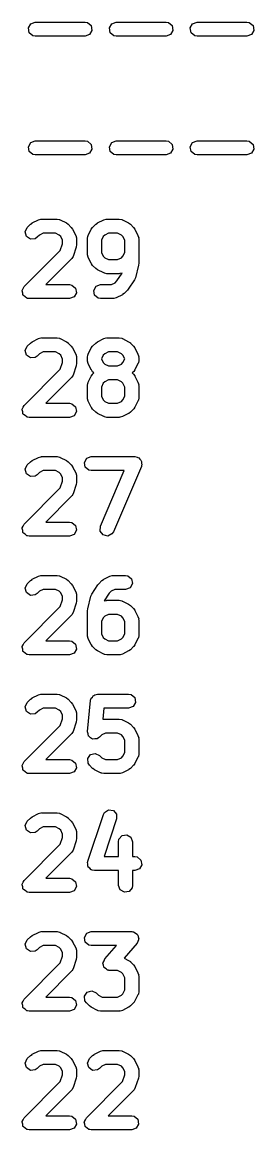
# Model space of a CAD drawing. Extents: x 134.2 to 161.8, y -113.7 to -84.1.
# Drawn here: x 159.32 to 161.8, y -97.58 to -85.73 of the extents above; entities that cross this region are included whole.
import ezdxf

# ---------------------------------------------------------------- set-up
doc = ezdxf.new("R2010")
doc.units = 0
doc.layers.add('BLACK', color=7, linetype='CONTINUOUS')

msp = doc.modelspace()

# ---------------------------------------------------------------- linework, layer by layer
at = {"layer": 'BLACK', "linetype": 'CONTINUOUS'}
for p, q in [((159.383, -85.7912), (159.409, -85.7467)), ((159.409, -85.7467), (159.457, -85.7292)), ((159.457, -85.7292), (159.99, -85.7292)), ((159.99, -85.7292), (160.016, -85.7337)), ((160.016, -85.7337), (160.055, -85.7667)), ((160.055, -85.7667), (160.064, -85.8172)), ((160.25, -85.7912), (160.276, -85.7467)), ((160.276, -85.7467), (160.324, -85.7292)), ((160.324, -85.7292), (160.857, -85.7292)), ((160.857, -85.7292), (160.883, -85.7337)), ((160.883, -85.7337), (160.922, -85.7667)), ((160.922, -85.7667), (160.931, -85.8172)), ((161.117, -85.7912), (161.142, -85.7467)), ((161.142, -85.7467), (161.19, -85.7292)), ((161.19, -85.7292), (161.724, -85.7292)), ((161.724, -85.7292), (161.749, -85.7337)), ((161.749, -85.7337), (161.789, -85.7667)), ((161.789, -85.7667), (161.798, -85.8172)), ((159.392, -85.8417), (159.383, -85.7912)), ((159.431, -85.8747), (159.392, -85.8417)), ((159.457, -85.8792), (159.431, -85.8747)), ((159.99, -85.8792), (159.457, -85.8792)), ((160.039, -85.8616), (159.99, -85.8792)), ((160.064, -85.8172), (160.039, -85.8616)), ((160.259, -85.8417), (160.25, -85.7912)), ((160.298, -85.8747), (160.259, -85.8417)), ((160.324, -85.8792), (160.298, -85.8747)), ((160.857, -85.8792), (160.324, -85.8792)), ((160.905, -85.8616), (160.857, -85.8792)), ((160.931, -85.8172), (160.905, -85.8616)), ((161.125, -85.8417), (161.117, -85.7912)), ((161.165, -85.8747), (161.125, -85.8417)), ((161.19, -85.8792), (161.165, -85.8747)), ((161.724, -85.8792), (161.19, -85.8792)), ((161.772, -85.8616), (161.724, -85.8792)), ((161.798, -85.8172), (161.772, -85.8616)), ((159.383, -87.0612), (159.409, -87.0167)), ((159.392, -87.1117), (159.383, -87.0612)), ((159.409, -87.0167), (159.457, -86.9992)), ((159.457, -86.9992), (159.99, -86.9992)), ((159.99, -86.9992), (160.016, -87.0037)), ((160.016, -87.0037), (160.055, -87.0367)), ((160.055, -87.0367), (160.064, -87.0872)), ((160.25, -87.0612), (160.276, -87.0167)), ((160.259, -87.1117), (160.25, -87.0612)), ((160.276, -87.0167), (160.324, -86.9992)), ((160.324, -86.9992), (160.857, -86.9992)), ((160.857, -86.9992), (160.883, -87.0037)), ((160.883, -87.0037), (160.922, -87.0367)), ((160.922, -87.0367), (160.931, -87.0872)), ((161.117, -87.0612), (161.142, -87.0167)), ((161.125, -87.1117), (161.117, -87.0612)), ((161.142, -87.0167), (161.19, -86.9992)), ((161.19, -86.9992), (161.724, -86.9992)), ((161.724, -86.9992), (161.749, -87.0037)), ((161.749, -87.0037), (161.789, -87.0367)), ((161.789, -87.0367), (161.798, -87.0872)), ((159.431, -87.1447), (159.392, -87.1117)), ((159.457, -87.1492), (159.431, -87.1447)), ((159.99, -87.1492), (159.457, -87.1492)), ((160.039, -87.1316), (159.99, -87.1492)), ((160.064, -87.0872), (160.039, -87.1316)), ((160.298, -87.1447), (160.259, -87.1117)), ((160.324, -87.1492), (160.298, -87.1447)), ((160.857, -87.1492), (160.324, -87.1492)), ((160.905, -87.1316), (160.857, -87.1492)), ((160.931, -87.0872), (160.905, -87.1316)), ((161.165, -87.1447), (161.125, -87.1117)), ((161.19, -87.1492), (161.165, -87.1447)), ((161.724, -87.1492), (161.19, -87.1492)), ((161.772, -87.1316), (161.724, -87.1492)), ((161.798, -87.0872), (161.772, -87.1316)), ((159.371, -87.9245), (159.404, -87.8911)), ((159.404, -87.8911), (159.422, -87.8783)), ((159.422, -87.8783), (159.424, -87.8771)), ((159.424, -87.8771), (159.49, -87.8438)), ((159.49, -87.8438), (159.515, -87.8363)), ((159.515, -87.8363), (159.519, -87.8374)), ((159.519, -87.8374), (159.524, -87.8358)), ((159.524, -87.8358), (159.69, -87.8358)), ((159.69, -87.8358), (159.716, -87.8404)), ((159.716, -87.8404), (159.719, -87.8432)), ((159.719, -87.8432), (159.724, -87.8438)), ((159.724, -87.8438), (159.791, -87.8771)), ((159.791, -87.8771), (159.809, -87.8904)), ((159.809, -87.8904), (159.81, -87.8911)), ((159.81, -87.8911), (159.843, -87.9245)), ((160.071, -87.9245), (160.104, -87.8911)), ((160.104, -87.8911), (160.122, -87.8783)), ((160.122, -87.8783), (160.124, -87.8771)), ((160.124, -87.8771), (160.19, -87.8438)), ((160.19, -87.8438), (160.215, -87.8363)), ((160.215, -87.8363), (160.219, -87.8374)), ((160.219, -87.8374), (160.224, -87.8358)), ((160.224, -87.8358), (160.357, -87.8358)), ((160.357, -87.8358), (160.383, -87.8404)), ((160.383, -87.8404), (160.386, -87.8432)), ((160.386, -87.8432), (160.391, -87.8438)), ((160.391, -87.8438), (160.457, -87.8771)), ((160.457, -87.8771), (160.475, -87.8905)), ((160.475, -87.8905), (160.477, -87.8911)), ((160.477, -87.8911), (160.51, -87.9245)), ((159.349, -87.971), (159.371, -87.9245)), ((159.362, -88.0205), (159.349, -87.971)), ((159.501, -88.0058), (159.477, -88.0305)), ((159.541, -87.9858), (159.501, -88.0058)), ((159.673, -87.9858), (159.541, -87.9858)), ((159.713, -88.0058), (159.673, -87.9858)), ((159.729, -88.0219), (159.713, -88.0058)), ((159.843, -87.9245), (159.856, -87.9428)), ((159.856, -87.9428), (159.857, -87.944)), ((159.857, -87.944), (159.891, -88.0106)), ((159.891, -88.0106), (159.898, -88.0356)), ((160.015, -88.0442), (160.02, -88.0185)), ((160.02, -88.0185), (160.023, -88.0151)), ((160.023, -88.0106), (160.057, -87.944)), ((160.023, -88.0151), (160.023, -88.0106)), ((160.057, -87.944), (160.07, -87.926)), ((160.07, -87.926), (160.071, -87.9245)), ((160.201, -88.0058), (160.185, -88.0219)), ((160.241, -87.9858), (160.201, -88.0058)), ((160.339, -87.9858), (160.241, -87.9858)), ((160.379, -88.0058), (160.339, -87.9858)), ((160.395, -88.0219), (160.379, -88.0058)), ((160.51, -87.9245), (160.523, -87.9428)), ((160.523, -87.9428), (160.524, -87.944)), ((160.524, -87.944), (160.557, -88.0106)), ((160.557, -88.0106), (160.565, -88.0356)), ((159.404, -88.05), (159.362, -88.0205)), ((159.455, -88.0455), (159.404, -88.05)), ((159.477, -88.0305), (159.455, -88.0455)), ((159.725, -88.1703), (159.749, -88.0987)), ((159.749, -88.0619), (159.729, -88.0219)), ((159.749, -88.0987), (159.749, -88.0619)), ((159.895, -88.1346), (159.862, -88.2346)), ((159.899, -88.1108), (159.895, -88.1329)), ((159.895, -88.1329), (159.895, -88.1346)), ((159.898, -88.0356), (159.897, -88.04)), ((159.897, -88.04), (159.899, -88.0442)), ((159.899, -88.0442), (159.899, -88.1108)), ((160.015, -88.2108), (160.015, -88.0442)), ((160.185, -88.0219), (160.165, -88.0619)), ((160.165, -88.0619), (160.165, -88.1931)), ((160.415, -88.0619), (160.395, -88.0219)), ((160.415, -88.1931), (160.415, -88.0619)), ((160.565, -88.0356), (160.564, -88.04)), ((160.564, -88.04), (160.565, -88.0442)), ((160.565, -88.0442), (160.565, -88.3108)), ((159.337, -88.5578), (159.725, -88.1703)), ((159.862, -88.2346), (159.849, -88.2575)), ((160.017, -88.2151), (160.015, -88.2108)), ((160.016, -88.2194), (160.017, -88.2151)), ((160.023, -88.2444), (160.016, -88.2194)), ((160.057, -88.311), (160.023, -88.2444)), ((160.165, -88.1931), (160.185, -88.2331)), ((160.185, -88.2331), (160.201, -88.2492)), ((160.201, -88.2492), (160.241, -88.2692)), ((160.339, -88.2692), (160.379, -88.2492)), ((160.379, -88.2492), (160.395, -88.2331)), ((160.395, -88.2331), (160.415, -88.1931)), ((159.843, -88.2639), (159.571, -88.5358)), ((159.845, -88.2598), (159.843, -88.2639)), ((159.849, -88.2575), (159.845, -88.2598)), ((160.058, -88.3122), (160.057, -88.311)), ((160.071, -88.3305), (160.058, -88.3122)), ((160.104, -88.3639), (160.071, -88.3305)), ((160.105, -88.3646), (160.104, -88.3639)), ((160.124, -88.3779), (160.105, -88.3646)), ((160.241, -88.2692), (160.339, -88.2692)), ((160.563, -88.329), (160.53, -88.4624)), ((160.565, -88.3108), (160.563, -88.3256)), ((160.563, -88.3256), (160.563, -88.329)), ((160.19, -88.4113), (160.124, -88.3779)), ((160.195, -88.4118), (160.19, -88.4113)), ((160.198, -88.4147), (160.195, -88.4118)), ((160.224, -88.4192), (160.198, -88.4147)), ((160.357, -88.4192), (160.224, -88.4192)), ((160.332, -88.4964), (160.387, -88.4134)), ((160.361, -88.4176), (160.357, -88.4192)), ((160.366, -88.4187), (160.361, -88.4176)), ((160.388, -88.4121), (160.366, -88.4187)), ((160.387, -88.4134), (160.388, -88.4121)), ((160.519, -88.4858), (160.453, -88.5858)), ((160.52, -88.4854), (160.519, -88.4858)), ((160.53, -88.4624), (160.52, -88.4854)), ((159.316, -88.6043), (159.317, -88.6012)), ((159.322, -88.6261), (159.316, -88.6043)), ((159.317, -88.5978), (159.328, -88.5783)), ((159.317, -88.6012), (159.317, -88.5978)), ((159.328, -88.5783), (159.337, -88.5578)), ((159.571, -88.5358), (159.824, -88.5358)), ((159.824, -88.5358), (159.849, -88.5404)), ((159.849, -88.5404), (159.889, -88.5733)), ((159.889, -88.5733), (159.898, -88.6239)), ((160.083, -88.5978), (160.109, -88.5534)), ((160.092, -88.6483), (160.083, -88.5978)), ((160.109, -88.5534), (160.157, -88.5358)), ((160.157, -88.5358), (160.273, -88.5358)), ((160.273, -88.5358), (160.313, -88.5159)), ((160.313, -88.5159), (160.332, -88.4964)), ((160.443, -88.5972), (160.41, -88.6305)), ((160.445, -88.594), (160.443, -88.5972)), ((160.453, -88.5858), (160.445, -88.594)), ((159.325, -88.6483), (159.322, -88.6261)), ((159.328, -88.6505), (159.325, -88.6483)), ((159.329, -88.6539), (159.328, -88.6505)), ((159.347, -88.6668), (159.329, -88.6539)), ((159.365, -88.6813), (159.347, -88.6668)), ((159.369, -88.6821), (159.365, -88.6813)), ((159.371, -88.6833), (159.369, -88.6821)), ((159.374, -88.683), (159.371, -88.6833)), ((159.39, -88.6858), (159.374, -88.683)), ((159.824, -88.6858), (159.39, -88.6858)), ((159.872, -88.6683), (159.824, -88.6858)), ((159.898, -88.6239), (159.872, -88.6683)), ((160.131, -88.6813), (160.092, -88.6483)), ((160.157, -88.6858), (160.131, -88.6813)), ((160.29, -88.6858), (160.157, -88.6858)), ((160.295, -88.6843), (160.29, -88.6858)), ((160.299, -88.6853), (160.295, -88.6843)), ((160.324, -88.6779), (160.299, -88.6853)), ((160.391, -88.6446), (160.324, -88.6779)), ((160.392, -88.6434), (160.391, -88.6446)), ((160.41, -88.6305), (160.392, -88.6434)), ((159.349, -89.241), (159.371, -89.1945)), ((159.371, -89.1945), (159.404, -89.1611)), ((159.404, -89.1611), (159.422, -89.1483)), ((159.422, -89.1483), (159.424, -89.1471)), ((159.424, -89.1471), (159.49, -89.1138)), ((159.49, -89.1138), (159.515, -89.1063)), ((159.515, -89.1063), (159.519, -89.1074)), ((159.519, -89.1074), (159.524, -89.1058)), ((159.524, -89.1058), (159.69, -89.1058)), ((159.69, -89.1058), (159.716, -89.1104)), ((159.716, -89.1104), (159.719, -89.1132)), ((159.719, -89.1132), (159.724, -89.1138)), ((159.724, -89.1138), (159.791, -89.1471)), ((159.791, -89.1471), (159.809, -89.1604)), ((159.809, -89.1604), (159.81, -89.1611)), ((159.81, -89.1611), (159.843, -89.1945)), ((159.843, -89.1945), (159.856, -89.2128)), ((160.057, -89.214), (160.07, -89.196)), ((160.07, -89.196), (160.071, -89.1945)), ((160.071, -89.1945), (160.104, -89.1611)), ((160.104, -89.1611), (160.122, -89.1483)), ((160.122, -89.1483), (160.124, -89.1471)), ((160.124, -89.1471), (160.19, -89.1138)), ((160.19, -89.1138), (160.215, -89.1063)), ((160.215, -89.1063), (160.219, -89.1074)), ((160.219, -89.1074), (160.224, -89.1058)), ((160.224, -89.1058), (160.357, -89.1058)), ((160.357, -89.1058), (160.383, -89.1104)), ((160.383, -89.1104), (160.386, -89.1132)), ((160.386, -89.1132), (160.391, -89.1138)), ((160.391, -89.1138), (160.457, -89.1471)), ((160.457, -89.1471), (160.475, -89.1605)), ((160.475, -89.1605), (160.477, -89.1611)), ((160.477, -89.1611), (160.51, -89.1945)), ((160.51, -89.1945), (160.523, -89.2128)), ((159.362, -89.2905), (159.349, -89.241)), ((159.404, -89.32), (159.362, -89.2905)), ((159.455, -89.3155), (159.404, -89.32)), ((159.477, -89.3005), (159.455, -89.3155)), ((159.501, -89.2758), (159.477, -89.3005)), ((159.541, -89.2558), (159.501, -89.2758)), ((159.673, -89.2558), (159.541, -89.2558)), ((159.713, -89.2758), (159.673, -89.2558)), ((159.729, -89.2919), (159.713, -89.2758)), ((159.749, -89.3319), (159.729, -89.2919)), ((159.856, -89.2128), (159.857, -89.214)), ((159.857, -89.214), (159.891, -89.2806)), ((159.891, -89.2806), (159.898, -89.3056)), ((159.898, -89.3056), (159.897, -89.31)), ((159.897, -89.31), (159.899, -89.3142)), ((159.899, -89.3142), (159.899, -89.3808)), ((160.015, -89.3142), (160.02, -89.2885)), ((160.015, -89.3475), (160.015, -89.3142)), ((160.02, -89.2885), (160.023, -89.2851)), ((160.023, -89.2806), (160.057, -89.214)), ((160.023, -89.2851), (160.023, -89.2806)), ((160.185, -89.2919), (160.166, -89.3308)), ((160.201, -89.2758), (160.185, -89.2919)), ((160.241, -89.2558), (160.201, -89.2758)), ((160.339, -89.2558), (160.241, -89.2558)), ((160.379, -89.2758), (160.339, -89.2558)), ((160.395, -89.2919), (160.379, -89.2758)), ((160.415, -89.3308), (160.395, -89.2919)), ((160.523, -89.2128), (160.524, -89.214)), ((160.524, -89.214), (160.557, -89.2806)), ((160.557, -89.2806), (160.565, -89.3056)), ((160.565, -89.3056), (160.564, -89.31)), ((160.564, -89.31), (160.565, -89.3142)), ((160.565, -89.3142), (160.565, -89.3475)), ((159.337, -89.8278), (159.725, -89.4403)), ((159.725, -89.4403), (159.749, -89.3687)), ((159.749, -89.3687), (159.749, -89.3319)), ((159.895, -89.4046), (159.862, -89.5046)), ((159.899, -89.3808), (159.895, -89.4029)), ((159.895, -89.4029), (159.895, -89.4046)), ((160.017, -89.3517), (160.015, -89.3475)), ((160.016, -89.3561), (160.017, -89.3517)), ((160.023, -89.3811), (160.016, -89.3561)), ((160.057, -89.4477), (160.023, -89.3811)), ((160.166, -89.3308), (160.185, -89.3697)), ((160.185, -89.3697), (160.201, -89.3859)), ((160.201, -89.3859), (160.241, -89.4058)), ((160.241, -89.4058), (160.339, -89.4058)), ((160.339, -89.4058), (160.379, -89.3859)), ((160.379, -89.3859), (160.395, -89.3697)), ((160.395, -89.3697), (160.415, -89.3308)), ((160.557, -89.3811), (160.524, -89.4477)), ((160.558, -89.3766), (160.557, -89.3811)), ((160.561, -89.3732), (160.558, -89.3766)), ((160.565, -89.3475), (160.561, -89.3732)), ((159.843, -89.5339), (159.571, -89.8058)), ((159.845, -89.5298), (159.843, -89.5339)), ((159.849, -89.5275), (159.845, -89.5298)), ((159.862, -89.5046), (159.849, -89.5275)), ((160.023, -89.5806), (160.057, -89.514)), ((160.058, -89.4488), (160.057, -89.4477)), ((160.057, -89.514), (160.07, -89.496)), ((160.071, -89.4672), (160.058, -89.4488)), ((160.07, -89.496), (160.071, -89.4945)), ((160.084, -89.4808), (160.071, -89.4672)), ((160.071, -89.4945), (160.084, -89.4808)), ((160.241, -89.5558), (160.201, -89.5758)), ((160.339, -89.5558), (160.241, -89.5558)), ((160.379, -89.5758), (160.339, -89.5558)), ((160.51, -89.4672), (160.496, -89.4808)), ((160.496, -89.4808), (160.51, -89.4945)), ((160.511, -89.4657), (160.51, -89.4672)), ((160.51, -89.4945), (160.523, -89.5128)), ((160.524, -89.4477), (160.511, -89.4657)), ((160.523, -89.5128), (160.524, -89.514)), ((160.524, -89.514), (160.557, -89.5806)), ((160.015, -89.6142), (160.02, -89.5885)), ((160.015, -89.7475), (160.015, -89.6142)), ((160.02, -89.5885), (160.023, -89.5851)), ((160.023, -89.5851), (160.023, -89.5806)), ((160.185, -89.5919), (160.165, -89.6319)), ((160.165, -89.6319), (160.165, -89.7298)), ((160.201, -89.5758), (160.185, -89.5919)), ((160.395, -89.5919), (160.379, -89.5758)), ((160.415, -89.6319), (160.395, -89.5919)), ((160.415, -89.7298), (160.415, -89.6319)), ((160.557, -89.5806), (160.565, -89.6056)), ((160.565, -89.6056), (160.564, -89.61)), ((160.564, -89.61), (160.565, -89.6142)), ((160.565, -89.6142), (160.565, -89.7475)), ((160.017, -89.7517), (160.015, -89.7475)), ((160.016, -89.7561), (160.017, -89.7517)), ((160.023, -89.781), (160.016, -89.7561)), ((160.057, -89.8477), (160.023, -89.781)), ((160.165, -89.7298), (160.185, -89.7697)), ((160.185, -89.7697), (160.201, -89.7859)), ((160.201, -89.7859), (160.241, -89.8058)), ((160.339, -89.8058), (160.379, -89.7859)), ((160.379, -89.7859), (160.395, -89.7697)), ((160.395, -89.7697), (160.415, -89.7298)), ((160.557, -89.7811), (160.524, -89.8477)), ((160.558, -89.7766), (160.557, -89.7811)), ((160.561, -89.7732), (160.558, -89.7766)), ((160.565, -89.7475), (160.561, -89.7732)), ((159.316, -89.8743), (159.317, -89.8712)), ((159.322, -89.8961), (159.316, -89.8743)), ((159.317, -89.8678), (159.328, -89.8483)), ((159.317, -89.8712), (159.317, -89.8678)), ((159.325, -89.9183), (159.322, -89.8961)), ((159.328, -89.8483), (159.337, -89.8278)), ((159.571, -89.8058), (159.824, -89.8058)), ((159.824, -89.8058), (159.849, -89.8104)), ((159.849, -89.8104), (159.889, -89.8433)), ((159.898, -89.8939), (159.872, -89.9383)), ((159.889, -89.8433), (159.898, -89.8939)), ((160.058, -89.8488), (160.057, -89.8477)), ((160.071, -89.8672), (160.058, -89.8488)), ((160.104, -89.9005), (160.071, -89.8672)), ((160.105, -89.9012), (160.104, -89.9005)), ((160.124, -89.9146), (160.105, -89.9012)), ((160.19, -89.9479), (160.124, -89.9146)), ((160.241, -89.8058), (160.339, -89.8058)), ((160.457, -89.9146), (160.391, -89.9479)), ((160.458, -89.9134), (160.457, -89.9146)), ((160.477, -89.9005), (160.458, -89.9134)), ((160.51, -89.8672), (160.477, -89.9005)), ((160.511, -89.8657), (160.51, -89.8672)), ((160.524, -89.8477), (160.511, -89.8657)), ((159.328, -89.9205), (159.325, -89.9183)), ((159.329, -89.9239), (159.328, -89.9205)), ((159.347, -89.9368), (159.329, -89.9239)), ((159.365, -89.9513), (159.347, -89.9368)), ((159.369, -89.9521), (159.365, -89.9513)), ((159.371, -89.9533), (159.369, -89.9521)), ((159.374, -89.953), (159.371, -89.9533)), ((159.39, -89.9558), (159.374, -89.953)), ((159.824, -89.9558), (159.39, -89.9558)), ((159.872, -89.9383), (159.824, -89.9558)), ((160.195, -89.9484), (160.19, -89.9479)), ((160.198, -89.9513), (160.195, -89.9484)), ((160.224, -89.9558), (160.198, -89.9513)), ((160.357, -89.9558), (160.224, -89.9558)), ((160.361, -89.9543), (160.357, -89.9558)), ((160.366, -89.9554), (160.361, -89.9543)), ((160.391, -89.9479), (160.366, -89.9554)), ((159.424, -90.4171), (159.49, -90.3838)), ((159.49, -90.3838), (159.515, -90.3763)), ((159.515, -90.3763), (159.519, -90.3774)), ((159.519, -90.3774), (159.524, -90.3758)), ((159.524, -90.3758), (159.69, -90.3758)), ((159.69, -90.3758), (159.716, -90.3804)), ((159.716, -90.3804), (159.719, -90.3832)), ((159.719, -90.3832), (159.724, -90.3838)), ((159.724, -90.3838), (159.791, -90.4171)), ((160.009, -90.3934), (160.057, -90.3758)), ((160.057, -90.3758), (160.524, -90.3758)), ((160.524, -90.3758), (160.549, -90.3804)), ((160.549, -90.3804), (160.556, -90.3861)), ((160.556, -90.3861), (160.565, -90.3881)), ((160.565, -90.3881), (160.575, -90.4021)), ((159.349, -90.511), (159.371, -90.4645)), ((159.371, -90.4645), (159.404, -90.4311)), ((159.404, -90.4311), (159.422, -90.4183)), ((159.422, -90.4183), (159.424, -90.4171)), ((159.791, -90.4171), (159.809, -90.4304)), ((159.809, -90.4304), (159.81, -90.4311)), ((159.81, -90.4311), (159.843, -90.4645)), ((159.843, -90.4645), (159.856, -90.4828)), ((159.856, -90.4828), (159.857, -90.484)), ((159.857, -90.484), (159.891, -90.5506)), ((159.983, -90.4378), (160.009, -90.3934)), ((159.992, -90.4883), (159.983, -90.4378)), ((160.031, -90.5213), (159.992, -90.4883)), ((160.593, -90.4804), (160.293, -91.1804)), ((160.575, -90.4021), (160.589, -90.4133)), ((160.589, -90.4133), (160.59, -90.4221)), ((160.59, -90.4221), (160.596, -90.4292)), ((160.598, -90.4639), (160.593, -90.4715)), ((160.593, -90.4715), (160.593, -90.4804)), ((160.596, -90.4292), (160.595, -90.4466)), ((160.595, -90.4466), (160.598, -90.4639)), ((159.362, -90.5605), (159.349, -90.511)), ((159.404, -90.59), (159.362, -90.5605)), ((159.455, -90.5855), (159.404, -90.59)), ((159.477, -90.5705), (159.455, -90.5855)), ((159.501, -90.5458), (159.477, -90.5705)), ((159.541, -90.5258), (159.501, -90.5458)), ((159.673, -90.5258), (159.541, -90.5258)), ((159.713, -90.5458), (159.673, -90.5258)), ((159.729, -90.5619), (159.713, -90.5458)), ((159.749, -90.6019), (159.729, -90.5619)), ((159.749, -90.6387), (159.749, -90.6019)), ((159.891, -90.5506), (159.898, -90.5756)), ((159.898, -90.5756), (159.897, -90.58)), ((159.897, -90.58), (159.899, -90.5842)), ((159.899, -90.5842), (159.899, -90.6508)), ((160.057, -90.5258), (160.031, -90.5213)), ((160.41, -90.5258), (160.057, -90.5258)), ((160.155, -91.1213), (160.41, -90.5258)), ((159.337, -91.0978), (159.725, -90.7103)), ((159.725, -90.7103), (159.749, -90.6387)), ((159.895, -90.6746), (159.862, -90.7746)), ((159.899, -90.6508), (159.895, -90.6729)), ((159.895, -90.6729), (159.895, -90.6746)), ((159.843, -90.8039), (159.571, -91.0758)), ((159.845, -90.7998), (159.843, -90.8039)), ((159.849, -90.7975), (159.845, -90.7998)), ((159.862, -90.7746), (159.849, -90.7975)), ((159.328, -91.1183), (159.337, -91.0978)), ((159.571, -91.0758), (159.824, -91.0758)), ((159.824, -91.0758), (159.849, -91.0804)), ((159.849, -91.0804), (159.889, -91.1133)), ((159.316, -91.1443), (159.317, -91.1412)), ((159.322, -91.1661), (159.316, -91.1443)), ((159.317, -91.1378), (159.328, -91.1183)), ((159.317, -91.1412), (159.317, -91.1378)), ((159.325, -91.1883), (159.322, -91.1661)), ((159.328, -91.1905), (159.325, -91.1883)), ((159.329, -91.1939), (159.328, -91.1905)), ((159.347, -91.2068), (159.329, -91.1939)), ((159.365, -91.2213), (159.347, -91.2068)), ((159.872, -91.2083), (159.824, -91.2258)), ((159.898, -91.1639), (159.872, -91.2083)), ((159.889, -91.1133), (159.898, -91.1639)), ((160.152, -91.1725), (160.155, -91.1213)), ((160.183, -91.2136), (160.152, -91.1725)), ((160.233, -91.2253), (160.183, -91.2136)), ((160.278, -91.2022), (160.233, -91.2253)), ((160.293, -91.1804), (160.278, -91.2022)), ((159.369, -91.2221), (159.365, -91.2213)), ((159.371, -91.2233), (159.369, -91.2221)), ((159.374, -91.223), (159.371, -91.2233)), ((159.39, -91.2258), (159.374, -91.223)), ((159.824, -91.2258), (159.39, -91.2258)), ((159.404, -91.7011), (159.422, -91.6883)), ((159.422, -91.6883), (159.424, -91.6871)), ((159.424, -91.6871), (159.49, -91.6538)), ((159.49, -91.6538), (159.515, -91.6463)), ((159.515, -91.6463), (159.519, -91.6474)), ((159.519, -91.6474), (159.524, -91.6458)), ((159.524, -91.6458), (159.69, -91.6458)), ((159.69, -91.6458), (159.716, -91.6504)), ((159.716, -91.6504), (159.719, -91.6532)), ((159.719, -91.6532), (159.724, -91.6538)), ((159.724, -91.6538), (159.791, -91.6871)), ((159.791, -91.6871), (159.809, -91.7004)), ((160.171, -91.7011), (160.189, -91.6883)), ((160.189, -91.6883), (160.19, -91.6871)), ((160.19, -91.6871), (160.257, -91.6538)), ((160.257, -91.6538), (160.282, -91.6463)), ((160.282, -91.6463), (160.286, -91.6474)), ((160.286, -91.6474), (160.29, -91.6458)), ((160.29, -91.6458), (160.424, -91.6458)), ((160.424, -91.6458), (160.449, -91.6504)), ((160.449, -91.6504), (160.489, -91.6833)), ((160.489, -91.6833), (160.498, -91.7339)), ((159.349, -91.781), (159.371, -91.7345)), ((159.362, -91.8305), (159.349, -91.781)), ((159.371, -91.7345), (159.404, -91.7011)), ((159.541, -91.7958), (159.501, -91.8158)), ((159.673, -91.7958), (159.541, -91.7958)), ((159.713, -91.8158), (159.673, -91.7958)), ((159.809, -91.7004), (159.81, -91.7011)), ((159.81, -91.7011), (159.843, -91.7345)), ((159.843, -91.7345), (159.856, -91.7528)), ((159.856, -91.7528), (159.857, -91.754)), ((159.857, -91.754), (159.891, -91.8206)), ((160.061, -91.8459), (160.128, -91.7459)), ((160.128, -91.7459), (160.136, -91.7376)), ((160.136, -91.7376), (160.137, -91.7345)), ((160.137, -91.7345), (160.171, -91.7011)), ((160.308, -91.7958), (160.268, -91.8158)), ((160.424, -91.7958), (160.308, -91.7958)), ((160.472, -91.7783), (160.424, -91.7958)), ((160.498, -91.7339), (160.472, -91.7783)), ((159.404, -91.86), (159.362, -91.8305)), ((159.455, -91.8555), (159.404, -91.86)), ((159.477, -91.8405), (159.455, -91.8555)), ((159.501, -91.8158), (159.477, -91.8405)), ((159.729, -91.8319), (159.713, -91.8158)), ((159.725, -91.9803), (159.749, -91.9087)), ((159.749, -91.8719), (159.729, -91.8319)), ((159.749, -91.9087), (159.749, -91.8719)), ((159.891, -91.8206), (159.898, -91.8456)), ((159.899, -91.9208), (159.895, -91.9429)), ((159.898, -91.8456), (159.897, -91.85)), ((159.897, -91.85), (159.899, -91.8542)), ((159.899, -91.8542), (159.899, -91.9208)), ((160.018, -92.0027), (160.051, -91.8693)), ((160.051, -91.8693), (160.061, -91.8463)), ((160.061, -91.8463), (160.061, -91.8459)), ((160.249, -91.8353), (160.193, -91.9183)), ((160.193, -91.9196), (160.215, -91.913)), ((160.193, -91.9183), (160.193, -91.9196)), ((160.215, -91.913), (160.219, -91.914)), ((160.219, -91.914), (160.224, -91.9125)), ((160.224, -91.9125), (160.357, -91.9125)), ((160.268, -91.8158), (160.249, -91.8353)), ((160.357, -91.9125), (160.383, -91.917)), ((160.383, -91.917), (160.386, -91.9199)), ((160.386, -91.9199), (160.391, -91.9204)), ((160.391, -91.9204), (160.457, -91.9538)), ((159.337, -92.3678), (159.725, -91.9803)), ((159.862, -92.0446), (159.849, -92.0675)), ((159.895, -91.9446), (159.862, -92.0446)), ((159.895, -91.9429), (159.895, -91.9446)), ((160.015, -92.0208), (160.018, -92.0061)), ((160.015, -92.2875), (160.015, -92.0208)), ((160.018, -92.0061), (160.018, -92.0027)), ((160.457, -91.9538), (160.475, -91.9671)), ((160.475, -91.9671), (160.477, -91.9678)), ((160.477, -91.9678), (160.51, -92.0011)), ((160.51, -92.0011), (160.523, -92.0195)), ((160.523, -92.0195), (160.524, -92.0206)), ((160.524, -92.0206), (160.557, -92.0873)), ((159.843, -92.0739), (159.571, -92.3458)), ((159.845, -92.0698), (159.843, -92.0739)), ((159.849, -92.0675), (159.845, -92.0698)), ((160.185, -92.0986), (160.165, -92.1385)), ((160.165, -92.1385), (160.165, -92.2698)), ((160.201, -92.0825), (160.185, -92.0986)), ((160.241, -92.0625), (160.201, -92.0825)), ((160.339, -92.0625), (160.241, -92.0625)), ((160.379, -92.0825), (160.339, -92.0625)), ((160.395, -92.0986), (160.379, -92.0825)), ((160.415, -92.1385), (160.395, -92.0986)), ((160.415, -92.2698), (160.415, -92.1385)), ((160.557, -92.0873), (160.565, -92.1123)), ((160.565, -92.1123), (160.564, -92.1166)), ((160.564, -92.1166), (160.565, -92.1208)), ((160.565, -92.1208), (160.565, -92.2875)), ((160.165, -92.2698), (160.185, -92.3097)), ((160.395, -92.3097), (160.415, -92.2698)), ((159.317, -92.4078), (159.328, -92.3883)), ((159.328, -92.3883), (159.337, -92.3678)), ((159.571, -92.3458), (159.824, -92.3458)), ((159.824, -92.3458), (159.849, -92.3504)), ((159.849, -92.3504), (159.889, -92.3833)), ((159.889, -92.3833), (159.898, -92.4339)), ((160.017, -92.2917), (160.015, -92.2875)), ((160.016, -92.2961), (160.017, -92.2917)), ((160.023, -92.321), (160.016, -92.2961)), ((160.057, -92.3877), (160.023, -92.321)), ((160.058, -92.3888), (160.057, -92.3877)), ((160.071, -92.4072), (160.058, -92.3888)), ((160.185, -92.3097), (160.201, -92.3259)), ((160.201, -92.3259), (160.241, -92.3458)), ((160.241, -92.3458), (160.339, -92.3458)), ((160.339, -92.3458), (160.379, -92.3259)), ((160.379, -92.3259), (160.395, -92.3097)), ((160.524, -92.3877), (160.511, -92.4057)), ((160.557, -92.3211), (160.524, -92.3877)), ((160.558, -92.3166), (160.557, -92.3211)), ((160.561, -92.3132), (160.558, -92.3166)), ((160.565, -92.2875), (160.561, -92.3132)), ((159.316, -92.4143), (159.317, -92.4112)), ((159.322, -92.4361), (159.316, -92.4143)), ((159.317, -92.4112), (159.317, -92.4078)), ((159.325, -92.4583), (159.322, -92.4361)), ((159.328, -92.4605), (159.325, -92.4583)), ((159.329, -92.4639), (159.328, -92.4605)), ((159.347, -92.4768), (159.329, -92.4639)), ((159.365, -92.4913), (159.347, -92.4768)), ((159.369, -92.4921), (159.365, -92.4913)), ((159.371, -92.4933), (159.369, -92.4921)), ((159.374, -92.493), (159.371, -92.4933)), ((159.39, -92.4958), (159.374, -92.493)), ((159.824, -92.4958), (159.39, -92.4958)), ((159.872, -92.4783), (159.824, -92.4958)), ((159.898, -92.4339), (159.872, -92.4783)), ((160.104, -92.4405), (160.071, -92.4072)), ((160.105, -92.4412), (160.104, -92.4405)), ((160.124, -92.4546), (160.105, -92.4412)), ((160.19, -92.4879), (160.124, -92.4546)), ((160.195, -92.4884), (160.19, -92.4879)), ((160.198, -92.4913), (160.195, -92.4884)), ((160.224, -92.4958), (160.198, -92.4913)), ((160.357, -92.4958), (160.224, -92.4958)), ((160.361, -92.4943), (160.357, -92.4958)), ((160.366, -92.4954), (160.361, -92.4943)), ((160.391, -92.4879), (160.366, -92.4954)), ((160.457, -92.4546), (160.391, -92.4879)), ((160.458, -92.4534), (160.457, -92.4546)), ((160.477, -92.4405), (160.458, -92.4534)), ((160.51, -92.4072), (160.477, -92.4405)), ((160.511, -92.4057), (160.51, -92.4072)), ((159.371, -93.0045), (159.404, -92.9711)), ((159.404, -92.9711), (159.422, -92.9583)), ((159.422, -92.9583), (159.424, -92.9571)), ((159.424, -92.9571), (159.49, -92.9238)), ((159.49, -92.9238), (159.515, -92.9163)), ((159.515, -92.9163), (159.519, -92.9174)), ((159.519, -92.9174), (159.524, -92.9158)), ((159.524, -92.9158), (159.69, -92.9158)), ((159.69, -92.9158), (159.716, -92.9204)), ((159.716, -92.9204), (159.719, -92.9232)), ((159.719, -92.9232), (159.724, -92.9238)), ((159.724, -92.9238), (159.791, -92.9571)), ((159.791, -92.9571), (159.809, -92.9704)), ((159.809, -92.9704), (159.81, -92.9711)), ((159.81, -92.9711), (159.843, -93.0045)), ((160.016, -93.3167), (160.049, -92.9834)), ((160.049, -92.9834), (160.05, -92.9796)), ((160.05, -92.9778), (160.051, -92.9751)), ((160.05, -92.9796), (160.05, -92.9778)), ((160.051, -92.9751), (160.056, -92.9583)), ((160.056, -92.9583), (160.068, -92.9472)), ((160.068, -92.9472), (160.076, -92.9334)), ((160.076, -92.9334), (160.085, -92.9298)), ((160.085, -92.9298), (160.093, -92.9225)), ((160.093, -92.9225), (160.109, -92.9213)), ((160.109, -92.9213), (160.124, -92.9158)), ((160.124, -92.9158), (160.457, -92.9158)), ((160.457, -92.9158), (160.483, -92.9204)), ((160.483, -92.9204), (160.522, -92.9533)), ((160.522, -92.9533), (160.531, -93.0039)), ((159.349, -93.051), (159.371, -93.0045)), ((159.362, -93.1005), (159.349, -93.051)), ((159.404, -93.13), (159.362, -93.1005)), ((159.477, -93.1105), (159.455, -93.1255)), ((159.501, -93.0858), (159.477, -93.1105)), ((159.541, -93.0658), (159.501, -93.0858)), ((159.673, -93.0658), (159.541, -93.0658)), ((159.713, -93.0858), (159.673, -93.0658)), ((159.729, -93.1019), (159.713, -93.0858)), ((159.749, -93.1419), (159.729, -93.1019)), ((159.843, -93.0045), (159.856, -93.0228)), ((159.856, -93.0228), (159.857, -93.024)), ((159.857, -93.024), (159.891, -93.0906)), ((159.891, -93.0906), (159.898, -93.1156)), ((160.192, -93.0658), (160.18, -93.1836)), ((160.457, -93.0658), (160.192, -93.0658)), ((160.505, -93.0483), (160.457, -93.0658)), ((160.531, -93.0039), (160.505, -93.0483)), ((159.455, -93.1255), (159.404, -93.13)), ((159.725, -93.2503), (159.749, -93.1787)), ((159.749, -93.1787), (159.749, -93.1419)), ((159.895, -93.2146), (159.862, -93.3146)), ((159.899, -93.1908), (159.895, -93.2129)), ((159.895, -93.2129), (159.895, -93.2146)), ((159.898, -93.1156), (159.897, -93.12)), ((159.897, -93.12), (159.899, -93.1242)), ((159.899, -93.1242), (159.899, -93.1908)), ((160.18, -93.1836), (160.182, -93.183)), ((160.182, -93.183), (160.186, -93.184)), ((160.186, -93.184), (160.19, -93.1825)), ((160.19, -93.1825), (160.357, -93.1825)), ((160.357, -93.1825), (160.383, -93.187)), ((160.383, -93.187), (160.386, -93.1899)), ((160.386, -93.1899), (160.391, -93.1904)), ((160.391, -93.1904), (160.457, -93.2238)), ((160.457, -93.2238), (160.475, -93.2371)), ((159.337, -93.6378), (159.725, -93.2503)), ((159.843, -93.3439), (159.571, -93.6158)), ((159.845, -93.3398), (159.843, -93.3439)), ((159.849, -93.3375), (159.845, -93.3398)), ((159.862, -93.3146), (159.849, -93.3375)), ((160.016, -93.3172), (160.016, -93.3167)), ((160.016, -93.3176), (160.016, -93.3172)), ((160.022, -93.342), (160.016, -93.3176)), ((160.028, -93.3664), (160.022, -93.342)), ((160.208, -93.3325), (160.168, -93.3525)), ((160.339, -93.3325), (160.208, -93.3325)), ((160.379, -93.3525), (160.339, -93.3325)), ((160.475, -93.2371), (160.477, -93.2378)), ((160.477, -93.2378), (160.51, -93.2711)), ((160.51, -93.2711), (160.523, -93.2895)), ((160.523, -93.2895), (160.524, -93.2906)), ((160.524, -93.2906), (160.557, -93.3573)), ((160.029, -93.3667), (160.028, -93.3664)), ((160.029, -93.3672), (160.029, -93.3667)), ((160.05, -93.3816), (160.029, -93.3672)), ((160.07, -93.3964), (160.05, -93.3816)), ((160.071, -93.3963), (160.07, -93.3964)), ((160.096, -93.3944), (160.071, -93.3966)), ((160.071, -93.3966), (160.071, -93.3963)), ((160.121, -93.3925), (160.096, -93.3944)), ((160.122, -93.3922), (160.121, -93.3925)), ((160.143, -93.3772), (160.122, -93.3921)), ((160.122, -93.3921), (160.122, -93.3922)), ((160.168, -93.3525), (160.143, -93.3772)), ((160.395, -93.3686), (160.379, -93.3525)), ((160.415, -93.4085), (160.395, -93.3686)), ((160.415, -93.5398), (160.415, -93.4085)), ((160.557, -93.3573), (160.565, -93.3823)), ((160.565, -93.3823), (160.564, -93.3866)), ((160.564, -93.3866), (160.565, -93.3908)), ((160.565, -93.3908), (160.565, -93.5575)), ((160.018, -93.6048), (160.047, -93.5627)), ((160.047, -93.5627), (160.097, -93.5495)), ((160.097, -93.5495), (160.143, -93.5711)), ((160.143, -93.5711), (160.168, -93.5959)), ((160.379, -93.5959), (160.395, -93.5797)), ((160.395, -93.5797), (160.415, -93.5398)), ((160.558, -93.5866), (160.557, -93.5911)), ((160.561, -93.5832), (160.558, -93.5866)), ((160.565, -93.5575), (160.561, -93.5832)), ((159.316, -93.6843), (159.317, -93.6812)), ((159.322, -93.7061), (159.316, -93.6843)), ((159.317, -93.6778), (159.328, -93.6583)), ((159.317, -93.6812), (159.317, -93.6778)), ((159.325, -93.7283), (159.322, -93.7061)), ((159.328, -93.6583), (159.337, -93.6378)), ((159.571, -93.6158), (159.824, -93.6158)), ((159.824, -93.6158), (159.849, -93.6204)), ((159.849, -93.6204), (159.889, -93.6533)), ((159.898, -93.7039), (159.872, -93.7483)), ((159.889, -93.6533), (159.898, -93.7039)), ((160.022, -93.6559), (160.018, -93.6048)), ((160.037, -93.6772), (160.022, -93.6559)), ((160.071, -93.7105), (160.037, -93.6772)), ((160.168, -93.5959), (160.208, -93.6158)), ((160.208, -93.6158), (160.339, -93.6158)), ((160.339, -93.6158), (160.379, -93.5959)), ((160.51, -93.6772), (160.477, -93.7105)), ((160.511, -93.6757), (160.51, -93.6772)), ((160.524, -93.6577), (160.511, -93.6757)), ((160.557, -93.5911), (160.524, -93.6577)), ((159.328, -93.7305), (159.325, -93.7283)), ((159.329, -93.7339), (159.328, -93.7305)), ((159.347, -93.7468), (159.329, -93.7339)), ((159.365, -93.7613), (159.347, -93.7468)), ((159.369, -93.7621), (159.365, -93.7613)), ((159.371, -93.7633), (159.369, -93.7621)), ((159.374, -93.763), (159.371, -93.7633)), ((159.39, -93.7658), (159.374, -93.763)), ((159.824, -93.7658), (159.39, -93.7658)), ((159.872, -93.7483), (159.824, -93.7658)), ((160.072, -93.7112), (160.071, -93.7105)), ((160.09, -93.7246), (160.072, -93.7112)), ((160.157, -93.7579), (160.09, -93.7246)), ((160.161, -93.7584), (160.157, -93.7579)), ((160.165, -93.7613), (160.161, -93.7584)), ((160.19, -93.7658), (160.165, -93.7613)), ((160.357, -93.7658), (160.19, -93.7658)), ((160.361, -93.7643), (160.357, -93.7658)), ((160.366, -93.7654), (160.361, -93.7643)), ((160.391, -93.7579), (160.366, -93.7654)), ((160.457, -93.7246), (160.391, -93.7579)), ((160.458, -93.7234), (160.457, -93.7246)), ((160.477, -93.7105), (160.458, -93.7234)), ((160.198, -94.1809), (160.242, -94.154)), ((160.242, -94.154), (160.293, -94.1616)), ((160.293, -94.1616), (160.327, -94.1999)), ((159.349, -94.321), (159.371, -94.2745)), ((159.371, -94.2745), (159.404, -94.2411)), ((159.404, -94.2411), (159.422, -94.2283)), ((159.422, -94.2283), (159.424, -94.2271)), ((159.424, -94.2271), (159.49, -94.1938)), ((159.49, -94.1938), (159.515, -94.1863)), ((159.515, -94.1863), (159.519, -94.1874)), ((159.519, -94.1874), (159.524, -94.1858)), ((159.524, -94.1858), (159.69, -94.1858)), ((159.69, -94.1858), (159.716, -94.1904)), ((159.716, -94.1904), (159.719, -94.1932)), ((159.719, -94.1932), (159.724, -94.1938)), ((159.724, -94.1938), (159.791, -94.2271)), ((159.791, -94.2271), (159.809, -94.2404)), ((159.809, -94.2404), (159.81, -94.2411)), ((159.81, -94.2411), (159.843, -94.2745)), ((159.843, -94.2745), (159.856, -94.2928)), ((159.856, -94.2928), (159.857, -94.294)), ((159.857, -94.294), (159.891, -94.3606)), ((160.019, -94.7038), (160.186, -94.2038)), ((160.186, -94.2038), (160.198, -94.1809)), ((160.328, -94.2512), (160.194, -94.6525)), ((160.327, -94.1999), (160.328, -94.2512)), ((159.362, -94.3705), (159.349, -94.321)), ((159.404, -94.4), (159.362, -94.3705)), ((159.455, -94.3955), (159.404, -94.4)), ((159.477, -94.3805), (159.455, -94.3955)), ((159.501, -94.3558), (159.477, -94.3805)), ((159.541, -94.3358), (159.501, -94.3558)), ((159.673, -94.3358), (159.541, -94.3358)), ((159.713, -94.3558), (159.673, -94.3358)), ((159.729, -94.3719), (159.713, -94.3558)), ((159.749, -94.4119), (159.729, -94.3719)), ((159.749, -94.4487), (159.749, -94.4119)), ((159.891, -94.3606), (159.898, -94.3856)), ((159.898, -94.3856), (159.897, -94.39)), ((159.897, -94.39), (159.899, -94.3942)), ((159.899, -94.3942), (159.899, -94.4608)), ((159.337, -94.9078), (159.725, -94.5203)), ((159.725, -94.5203), (159.749, -94.4487)), ((159.895, -94.4846), (159.862, -94.5846)), ((159.899, -94.4608), (159.895, -94.4829)), ((159.895, -94.4829), (159.895, -94.4846)), ((160.349, -94.4942), (160.353, -94.4685)), ((160.349, -94.6525), (160.349, -94.4942)), ((160.353, -94.4685), (160.386, -94.4292)), ((160.386, -94.4292), (160.437, -94.4203)), ((160.437, -94.4203), (160.481, -94.446)), ((160.481, -94.446), (160.499, -94.4942)), ((160.499, -94.4942), (160.499, -94.6525)), ((159.843, -94.6139), (159.571, -94.8858)), ((159.845, -94.6098), (159.843, -94.6139)), ((159.849, -94.6075), (159.845, -94.6098)), ((159.862, -94.5846), (159.849, -94.6075)), ((160.194, -94.6525), (160.349, -94.6525)), ((160.499, -94.6525), (160.524, -94.6525)), ((160.524, -94.6525), (160.549, -94.657)), ((160.017, -94.7145), (160.019, -94.7095)), ((160.02, -94.7346), (160.017, -94.7145)), ((160.019, -94.7095), (160.019, -94.7038)), ((160.021, -94.7551), (160.02, -94.7346)), ((160.024, -94.7594), (160.021, -94.7551)), ((160.025, -94.765), (160.024, -94.7594)), ((160.041, -94.7782), (160.025, -94.765)), ((160.549, -94.657), (160.589, -94.69)), ((160.598, -94.7405), (160.572, -94.785)), ((160.589, -94.69), (160.598, -94.7405)), ((159.571, -94.8858), (159.824, -94.8858)), ((159.824, -94.8858), (159.849, -94.8904)), ((159.849, -94.8904), (159.889, -94.9233)), ((160.055, -94.7935), (160.041, -94.7782)), ((160.06, -94.7943), (160.055, -94.7935)), ((160.065, -94.798), (160.06, -94.7943)), ((160.09, -94.8025), (160.065, -94.798)), ((160.349, -94.8025), (160.09, -94.8025)), ((160.349, -94.9608), (160.349, -94.8025)), ((160.524, -94.8025), (160.499, -94.8025)), ((160.499, -94.8025), (160.499, -94.9608)), ((160.572, -94.785), (160.524, -94.8025)), ((159.316, -94.9543), (159.317, -94.9512)), ((159.322, -94.9761), (159.316, -94.9543)), ((159.317, -94.9478), (159.328, -94.9283)), ((159.317, -94.9512), (159.317, -94.9478)), ((159.325, -94.9983), (159.322, -94.9761)), ((159.328, -95.0005), (159.325, -94.9983)), ((159.328, -94.9283), (159.337, -94.9078)), ((159.329, -95.0039), (159.328, -95.0005)), ((159.347, -95.0168), (159.329, -95.0039)), ((159.898, -94.9739), (159.872, -95.0183)), ((159.889, -94.9233), (159.898, -94.9739)), ((160.366, -95.0091), (160.349, -94.9608)), ((160.411, -95.0347), (160.366, -95.0091)), ((160.494, -94.9865), (160.461, -95.0258)), ((160.499, -94.9608), (160.494, -94.9865)), ((159.365, -95.0313), (159.347, -95.0168)), ((159.369, -95.0321), (159.365, -95.0313)), ((159.371, -95.0333), (159.369, -95.0321)), ((159.374, -95.033), (159.371, -95.0333)), ((159.39, -95.0358), (159.374, -95.033)), ((159.824, -95.0358), (159.39, -95.0358)), ((159.872, -95.0183), (159.824, -95.0358)), ((160.461, -95.0258), (160.411, -95.0347)), ((159.424, -95.4971), (159.49, -95.4638)), ((159.49, -95.4638), (159.515, -95.4563)), ((159.515, -95.4563), (159.519, -95.4574)), ((159.519, -95.4574), (159.524, -95.4558)), ((159.524, -95.4558), (159.69, -95.4558)), ((159.69, -95.4558), (159.716, -95.4604)), ((159.716, -95.4604), (159.719, -95.4632)), ((159.719, -95.4632), (159.724, -95.4638)), ((159.724, -95.4638), (159.791, -95.4971)), ((159.983, -95.5178), (160.009, -95.4734)), ((160.009, -95.4734), (160.057, -95.4558)), ((160.057, -95.4558), (160.49, -95.4558)), ((160.49, -95.4558), (160.501, -95.4578)), ((160.501, -95.4578), (160.505, -95.4573)), ((160.505, -95.4573), (160.508, -95.4589)), ((160.508, -95.4589), (160.516, -95.4604)), ((160.516, -95.4604), (160.532, -95.4734)), ((160.532, -95.4734), (160.549, -95.4838)), ((159.349, -95.591), (159.371, -95.5445)), ((159.362, -95.6405), (159.349, -95.591)), ((159.371, -95.5445), (159.404, -95.5111)), ((159.404, -95.5111), (159.422, -95.4983)), ((159.422, -95.4983), (159.424, -95.4971)), ((159.791, -95.4971), (159.809, -95.5104)), ((159.809, -95.5104), (159.81, -95.5111)), ((159.81, -95.5111), (159.843, -95.5445)), ((159.843, -95.5445), (159.856, -95.5628)), ((159.856, -95.5628), (159.857, -95.564)), ((159.857, -95.564), (159.891, -95.6306)), ((159.992, -95.5683), (159.983, -95.5178)), ((160.031, -95.6013), (159.992, -95.5683)), ((160.057, -95.6058), (160.031, -95.6013)), ((160.547, -95.5802), (160.408, -95.7391)), ((160.554, -95.5614), (160.547, -95.5802)), ((160.549, -95.4838), (160.551, -95.4895)), ((160.551, -95.4895), (160.555, -95.4933)), ((160.564, -95.5439), (160.554, -95.5614)), ((160.555, -95.4933), (160.559, -95.5133)), ((160.559, -95.5133), (160.565, -95.5324)), ((160.565, -95.5324), (160.563, -95.538)), ((160.563, -95.538), (160.564, -95.5439)), ((159.404, -95.67), (159.362, -95.6405)), ((159.455, -95.6655), (159.404, -95.67)), ((159.477, -95.6505), (159.455, -95.6655)), ((159.501, -95.6258), (159.477, -95.6505)), ((159.541, -95.6058), (159.501, -95.6258)), ((159.673, -95.6058), (159.541, -95.6058)), ((159.713, -95.6258), (159.673, -95.6058)), ((159.729, -95.6419), (159.713, -95.6258)), ((159.725, -95.7903), (159.749, -95.7187)), ((159.749, -95.6819), (159.729, -95.6419)), ((159.749, -95.7187), (159.749, -95.6819)), ((159.891, -95.6306), (159.898, -95.6556)), ((159.898, -95.6556), (159.897, -95.66)), ((159.897, -95.66), (159.899, -95.6642)), ((159.899, -95.6642), (159.899, -95.7308)), ((160.325, -95.6058), (160.057, -95.6058)), ((160.201, -95.7481), (160.325, -95.6058)), ((159.337, -96.1778), (159.725, -95.7903)), ((159.895, -95.7546), (159.862, -95.8546)), ((159.899, -95.7308), (159.895, -95.7529)), ((159.895, -95.7529), (159.895, -95.7546)), ((160.182, -95.796), (160.184, -95.7904)), ((160.189, -95.8151), (160.182, -95.796)), ((160.183, -95.7845), (160.193, -95.767)), ((160.184, -95.7904), (160.183, -95.7845)), ((160.192, -95.835), (160.189, -95.8151)), ((160.197, -95.8389), (160.192, -95.835)), ((160.193, -95.767), (160.201, -95.7481)), ((160.199, -95.8445), (160.197, -95.8389)), ((160.408, -95.7391), (160.457, -95.7638)), ((160.457, -95.7638), (160.475, -95.7771)), ((160.475, -95.7771), (160.477, -95.7778)), ((160.477, -95.7778), (160.51, -95.8111)), ((160.51, -95.8111), (160.523, -95.8295)), ((160.523, -95.8295), (160.524, -95.8306)), ((160.524, -95.8306), (160.557, -95.8973)), ((159.843, -95.8839), (159.571, -96.1558)), ((159.845, -95.8798), (159.843, -95.8839)), ((159.849, -95.8775), (159.845, -95.8798)), ((159.862, -95.8546), (159.849, -95.8775)), ((160.216, -95.855), (160.199, -95.8445)), ((160.231, -95.868), (160.216, -95.855)), ((160.24, -95.8695), (160.231, -95.868)), ((160.242, -95.8711), (160.24, -95.8695)), ((160.246, -95.8705), (160.242, -95.8711)), ((160.257, -95.8725), (160.246, -95.8705)), ((160.339, -95.8725), (160.257, -95.8725)), ((160.379, -95.8925), (160.339, -95.8725)), ((160.395, -95.9086), (160.379, -95.8925)), ((160.415, -95.9485), (160.395, -95.9086)), ((160.415, -96.0798), (160.415, -95.9485)), ((160.557, -95.8973), (160.565, -95.9223)), ((160.565, -95.9223), (160.564, -95.9266)), ((160.564, -95.9266), (160.565, -95.9308)), ((160.565, -95.9308), (160.565, -96.0975)), ((159.328, -96.1983), (159.337, -96.1778)), ((159.571, -96.1558), (159.824, -96.1558)), ((159.824, -96.1558), (159.849, -96.1604)), ((159.849, -96.1604), (159.889, -96.1933)), ((159.889, -96.1933), (159.898, -96.2439)), ((159.985, -96.1448), (160.014, -96.1027)), ((159.989, -96.1959), (159.985, -96.1448)), ((160.014, -96.1027), (160.064, -96.0895)), ((160.064, -96.0895), (160.11, -96.1111)), ((160.11, -96.1111), (160.135, -96.1359)), ((160.135, -96.1359), (160.175, -96.1558)), ((160.175, -96.1558), (160.339, -96.1558)), ((160.339, -96.1558), (160.379, -96.1359)), ((160.379, -96.1359), (160.395, -96.1197)), ((160.395, -96.1197), (160.415, -96.0798)), ((160.557, -96.1311), (160.524, -96.1977)), ((160.558, -96.1266), (160.557, -96.1311)), ((160.561, -96.1232), (160.558, -96.1266)), ((160.565, -96.0975), (160.561, -96.1232)), ((159.316, -96.2243), (159.317, -96.2212)), ((159.322, -96.2461), (159.316, -96.2243)), ((159.317, -96.2178), (159.328, -96.1983)), ((159.317, -96.2212), (159.317, -96.2178)), ((159.325, -96.2683), (159.322, -96.2461)), ((159.328, -96.2705), (159.325, -96.2683)), ((159.329, -96.2739), (159.328, -96.2705)), ((159.347, -96.2868), (159.329, -96.2739)), ((159.365, -96.3013), (159.347, -96.2868)), ((159.369, -96.3021), (159.365, -96.3013)), ((159.371, -96.3033), (159.369, -96.3021)), ((159.374, -96.303), (159.371, -96.3033)), ((159.39, -96.3058), (159.374, -96.303)), ((159.824, -96.3058), (159.39, -96.3058)), ((159.872, -96.2883), (159.824, -96.3058)), ((159.898, -96.2439), (159.872, -96.2883)), ((160.004, -96.2172), (159.989, -96.1959)), ((160.037, -96.2505), (160.004, -96.2172)), ((160.039, -96.2512), (160.037, -96.2505)), ((160.057, -96.2646), (160.039, -96.2512)), ((160.124, -96.2979), (160.057, -96.2646)), ((160.128, -96.2984), (160.124, -96.2979)), ((160.131, -96.3013), (160.128, -96.2984)), ((160.157, -96.3058), (160.131, -96.3013)), ((160.357, -96.3058), (160.157, -96.3058)), ((160.361, -96.3043), (160.357, -96.3058)), ((160.366, -96.3054), (160.361, -96.3043)), ((160.391, -96.2979), (160.366, -96.3054)), ((160.457, -96.2646), (160.391, -96.2979)), ((160.458, -96.2634), (160.457, -96.2646)), ((160.477, -96.2505), (160.458, -96.2634)), ((160.51, -96.2172), (160.477, -96.2505)), ((160.511, -96.2157), (160.51, -96.2172)), ((160.524, -96.1977), (160.511, -96.2157)), ((159.371, -96.8145), (159.404, -96.7811)), ((159.404, -96.7811), (159.422, -96.7683)), ((159.422, -96.7683), (159.424, -96.7671)), ((159.424, -96.7671), (159.49, -96.7338)), ((159.49, -96.7338), (159.515, -96.7263)), ((159.515, -96.7263), (159.519, -96.7274)), ((159.519, -96.7274), (159.524, -96.7258)), ((159.524, -96.7258), (159.69, -96.7258)), ((159.69, -96.7258), (159.716, -96.7304)), ((159.716, -96.7304), (159.719, -96.7332)), ((159.719, -96.7332), (159.724, -96.7338)), ((159.724, -96.7338), (159.791, -96.7671)), ((159.791, -96.7671), (159.809, -96.7804)), ((159.809, -96.7804), (159.81, -96.7811)), ((159.81, -96.7811), (159.843, -96.8145)), ((160.037, -96.8145), (160.071, -96.7811)), ((160.071, -96.7811), (160.089, -96.7683)), ((160.089, -96.7683), (160.09, -96.7671)), ((160.09, -96.7671), (160.157, -96.7338)), ((160.157, -96.7338), (160.182, -96.7263)), ((160.182, -96.7263), (160.186, -96.7274)), ((160.186, -96.7274), (160.19, -96.7258)), ((160.19, -96.7258), (160.357, -96.7258)), ((160.357, -96.7258), (160.383, -96.7304)), ((160.383, -96.7304), (160.386, -96.7332)), ((160.386, -96.7332), (160.391, -96.7338)), ((160.391, -96.7338), (160.457, -96.7671)), ((160.457, -96.7671), (160.475, -96.7805)), ((160.475, -96.7805), (160.477, -96.7811)), ((160.477, -96.7811), (160.51, -96.8145)), ((159.349, -96.861), (159.371, -96.8145)), ((159.362, -96.9105), (159.349, -96.861)), ((159.501, -96.8958), (159.477, -96.9205)), ((159.541, -96.8758), (159.501, -96.8958)), ((159.673, -96.8758), (159.541, -96.8758)), ((159.713, -96.8958), (159.673, -96.8758)), ((159.729, -96.9119), (159.713, -96.8958)), ((159.843, -96.8145), (159.856, -96.8328)), ((159.856, -96.8328), (159.857, -96.834)), ((159.857, -96.834), (159.891, -96.9006)), ((159.891, -96.9006), (159.898, -96.9256)), ((160.016, -96.861), (160.037, -96.8145)), ((160.029, -96.9105), (160.016, -96.861)), ((160.168, -96.8958), (160.143, -96.9205)), ((160.208, -96.8758), (160.168, -96.8958)), ((160.339, -96.8758), (160.208, -96.8758)), ((160.379, -96.8958), (160.339, -96.8758)), ((160.395, -96.9119), (160.379, -96.8958)), ((160.51, -96.8145), (160.523, -96.8328)), ((160.523, -96.8328), (160.524, -96.834)), ((160.524, -96.834), (160.557, -96.9006)), ((160.557, -96.9006), (160.565, -96.9256)), ((159.404, -96.94), (159.362, -96.9105)), ((159.455, -96.9355), (159.404, -96.94)), ((159.477, -96.9205), (159.455, -96.9355)), ((159.725, -97.0603), (159.749, -96.9887)), ((159.749, -96.9519), (159.729, -96.9119)), ((159.749, -96.9887), (159.749, -96.9519)), ((159.899, -97.0008), (159.895, -97.0229)), ((159.895, -97.0229), (159.895, -97.0246)), ((159.898, -96.9256), (159.897, -96.93)), ((159.897, -96.93), (159.899, -96.9342)), ((159.899, -96.9342), (159.899, -97.0008)), ((160.071, -96.94), (160.029, -96.9105)), ((160.122, -96.9355), (160.071, -96.94)), ((160.143, -96.9205), (160.122, -96.9355)), ((160.391, -97.0603), (160.415, -96.9887)), ((160.415, -96.9519), (160.395, -96.9119)), ((160.415, -96.9887), (160.415, -96.9519)), ((160.565, -97.0008), (160.561, -97.0229)), ((160.561, -97.0229), (160.562, -97.0246)), ((160.565, -96.9256), (160.564, -96.93)), ((160.564, -96.93), (160.565, -96.9342)), ((160.565, -96.9342), (160.565, -97.0008)), ((159.337, -97.4478), (159.725, -97.0603)), ((159.862, -97.1246), (159.849, -97.1475)), ((159.895, -97.0246), (159.862, -97.1246)), ((160.004, -97.4478), (160.391, -97.0603)), ((160.528, -97.1246), (160.516, -97.1475)), ((160.562, -97.0246), (160.528, -97.1246)), ((159.843, -97.1539), (159.571, -97.4258)), ((159.845, -97.1498), (159.843, -97.1539)), ((159.849, -97.1475), (159.845, -97.1498)), ((160.51, -97.1539), (160.238, -97.4258)), ((160.512, -97.1498), (160.51, -97.1539)), ((160.516, -97.1475), (160.512, -97.1498)), ((159.316, -97.4943), (159.317, -97.4912)), ((159.322, -97.5161), (159.316, -97.4943)), ((159.317, -97.4878), (159.328, -97.4683)), ((159.317, -97.4912), (159.317, -97.4878)), ((159.328, -97.4683), (159.337, -97.4478)), ((159.571, -97.4258), (159.824, -97.4258)), ((159.824, -97.4258), (159.849, -97.4304)), ((159.849, -97.4304), (159.889, -97.4633)), ((159.889, -97.4633), (159.898, -97.5139)), ((159.982, -97.4943), (159.984, -97.4912)), ((159.988, -97.5161), (159.982, -97.4943)), ((159.983, -97.4878), (159.994, -97.4683)), ((159.984, -97.4912), (159.983, -97.4878)), ((159.994, -97.4683), (160.004, -97.4478)), ((160.238, -97.4258), (160.49, -97.4258)), ((160.49, -97.4258), (160.516, -97.4304)), ((160.516, -97.4304), (160.555, -97.4633)), ((160.555, -97.4633), (160.564, -97.5139)), ((159.325, -97.5383), (159.322, -97.5161)), ((159.328, -97.5405), (159.325, -97.5383)), ((159.329, -97.5439), (159.328, -97.5405)), ((159.347, -97.5568), (159.329, -97.5439)), ((159.365, -97.5713), (159.347, -97.5568)), ((159.369, -97.5721), (159.365, -97.5713)), ((159.371, -97.5733), (159.369, -97.5721)), ((159.374, -97.573), (159.371, -97.5733)), ((159.39, -97.5758), (159.374, -97.573)), ((159.824, -97.5758), (159.39, -97.5758)), ((159.872, -97.5583), (159.824, -97.5758)), ((159.898, -97.5139), (159.872, -97.5583)), ((159.992, -97.5383), (159.988, -97.5161)), ((159.995, -97.5405), (159.992, -97.5383)), ((159.996, -97.5439), (159.995, -97.5405)), ((160.014, -97.5568), (159.996, -97.5439)), ((160.031, -97.5713), (160.014, -97.5568)), ((160.036, -97.5721), (160.031, -97.5713)), ((160.038, -97.5733), (160.036, -97.5721)), ((160.041, -97.573), (160.038, -97.5733)), ((160.057, -97.5758), (160.041, -97.573)), ((160.49, -97.5758), (160.057, -97.5758)), ((160.539, -97.5583), (160.49, -97.5758)), ((160.564, -97.5139), (160.539, -97.5583))]:
    msp.add_line(p, q, dxfattribs=at)

doc.saveas('drawing.dxf')
